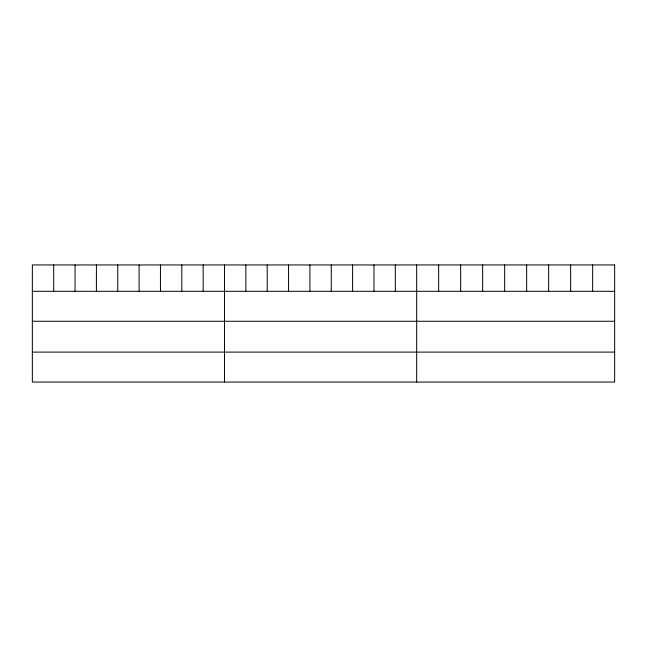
<?xml version="1.0" encoding="UTF-8"?>
<svg xmlns="http://www.w3.org/2000/svg" width="647" height="647" viewBox="0 0 647 647"><rect width="100%" height="100%" fill="white"/><g stroke="black" fill="none" stroke-linecap="round" stroke-linejoin="round"><path stroke-width="0.97" d="M32.35 291.312L614.65 291.312M32.35 321.26L614.65 321.26M32.35 352.105L614.65 352.105M592.652 264.947L592.652 291.312M570.654 264.947L570.654 291.312M548.656 264.947L548.656 291.312M526.658 264.947L526.658 291.312M504.66 264.947L504.66 291.312M482.662 264.947L482.662 291.312M460.664 264.947L460.664 291.312M438.666 264.947L438.666 291.312M416.668 264.947L416.668 382.053M395.317 264.947L395.317 291.312M373.966 264.947L373.966 291.312M352.615 264.947L352.615 291.312M331.264 264.947L331.264 291.312M309.913 264.947L309.913 291.312M288.562 264.947L288.562 291.312M267.211 264.947L267.211 291.312M245.86 264.947L245.86 291.312M224.509 264.947L224.509 382.053M203.158 264.947L203.158 291.312M181.807 264.947L181.807 291.312M160.456 264.947L160.456 291.312M139.105 264.947L139.105 291.312M117.754 264.947L117.754 291.312M96.403 264.947L96.403 291.312M75.052 264.947L75.052 291.312M53.701 264.947L53.701 291.312M614.65 264.947L32.35 264.947L32.35 382.053L614.65 382.053L614.65 264.947"/></g></svg>
